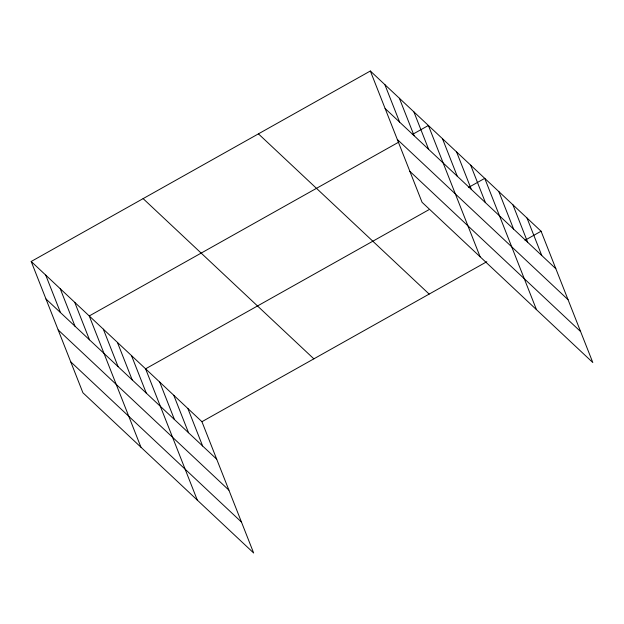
<?xml version="1.0" encoding="UTF-8"?>
<svg xmlns="http://www.w3.org/2000/svg" width="624" height="624" viewBox="0 0 624 624"><rect width="100%" height="100%" fill="white"/><g stroke="black" fill="none" stroke-linecap="round" stroke-linejoin="round"><path stroke-width="0.94" d="M31.2 261.479L201.934 421.699L253.656 552.997L82.922 392.769L31.2 261.479L370.344 71.003L541.078 231.231L592.8 362.521L422.066 202.301L370.344 71.003M398.72 142.147L89.248 315.955L140.969 447.244M412.285 134.527L428.392 125.479L480.113 256.776M428.782 209.781L145.595 368.823L197.309 500.12M468.632 187.403L484.739 178.355L536.461 309.652M201.934 421.699L486.821 261.706M524.971 240.279L541.078 231.231M385.117 108.506L555.851 268.726M397.309 139.456L568.043 299.676M409.874 171.35L580.609 331.57M258.43 133.864L429.164 294.083M143.114 198.619L313.856 358.847M45.973 298.974L216.707 459.202M58.165 329.924L228.899 490.152M70.723 361.819L241.465 522.046M526.999 218.01L541.765 255.505M512.912 204.789L527.678 242.291M498.826 191.576L513.599 229.07M470.652 165.134L485.425 202.636M456.565 151.921L471.338 189.415M442.478 138.7L457.252 176.194M413.884 111.86L428.657 149.362M399.368 98.241L414.141 135.743M384.86 84.622L399.625 122.125M187.847 408.478L202.621 445.981M173.768 395.265L188.534 432.76M159.682 382.044L174.447 419.546M131.508 355.61L146.281 393.104M117.421 342.389L132.194 379.891M103.334 329.168L118.108 366.67M74.74 302.336L89.505 339.83M60.224 288.717L74.997 326.212M45.716 275.098L60.481 312.593"/></g></svg>
